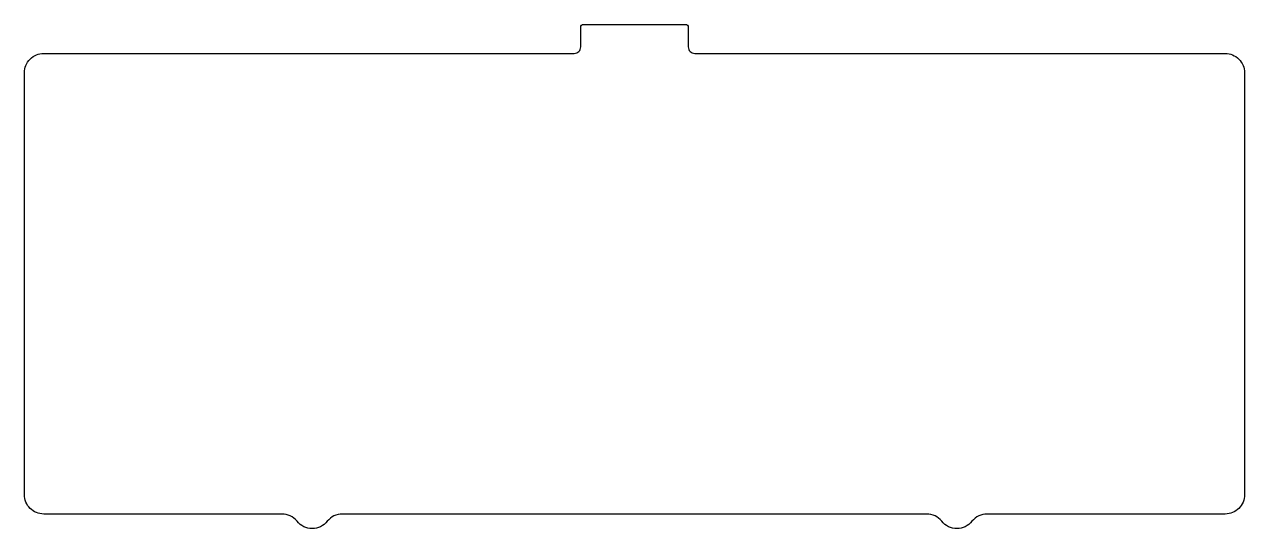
# Model space of a CAD drawing. Header units: millimetres. Extents: x -259 to -70, y -129 to -51.
import ezdxf

# ---------------------------------------------------------------- set-up
doc = ezdxf.new("R2010")
doc.units = ezdxf.units.MM
doc.layers.get('0').update_dxf_attribs({"linetype": 'CONTINUOUS'})

msp = doc.modelspace()

# ---------------------------------------------------------------- linework, layer by layer
msp.add_lwpolyline([(-172.64, -51.3, -0.414214), (-172.24, -50.9), (-156.37, -50.9, -0.414216), (-155.97, -51.3), (-155.97, -52.39), (-155.97, -54.39, 0.414214), (-154.97, -55.39), (-72.68, -55.39, -0.414214), (-69.68, -58.39), (-69.68, -123.79, -0.414214), (-72.68, -126.79), (-109.62, -126.79, 0.228294), (-111.96, -127.92, -0.481693), (-116.65, -127.92, 0.228294), (-119, -126.79), (-209.62, -126.79, 0.228294), (-211.96, -127.92, -0.481693), (-216.65, -127.92, 0.228294), (-219, -126.79), (-255.94, -126.79, -0.414214), (-258.94, -123.79), (-258.94, -58.39, -0.414214), (-255.94, -55.39), (-173.64, -55.39, 0.414214), (-172.64, -54.39)], format="xyb", close=True)

doc.saveas('drawing.dxf')
